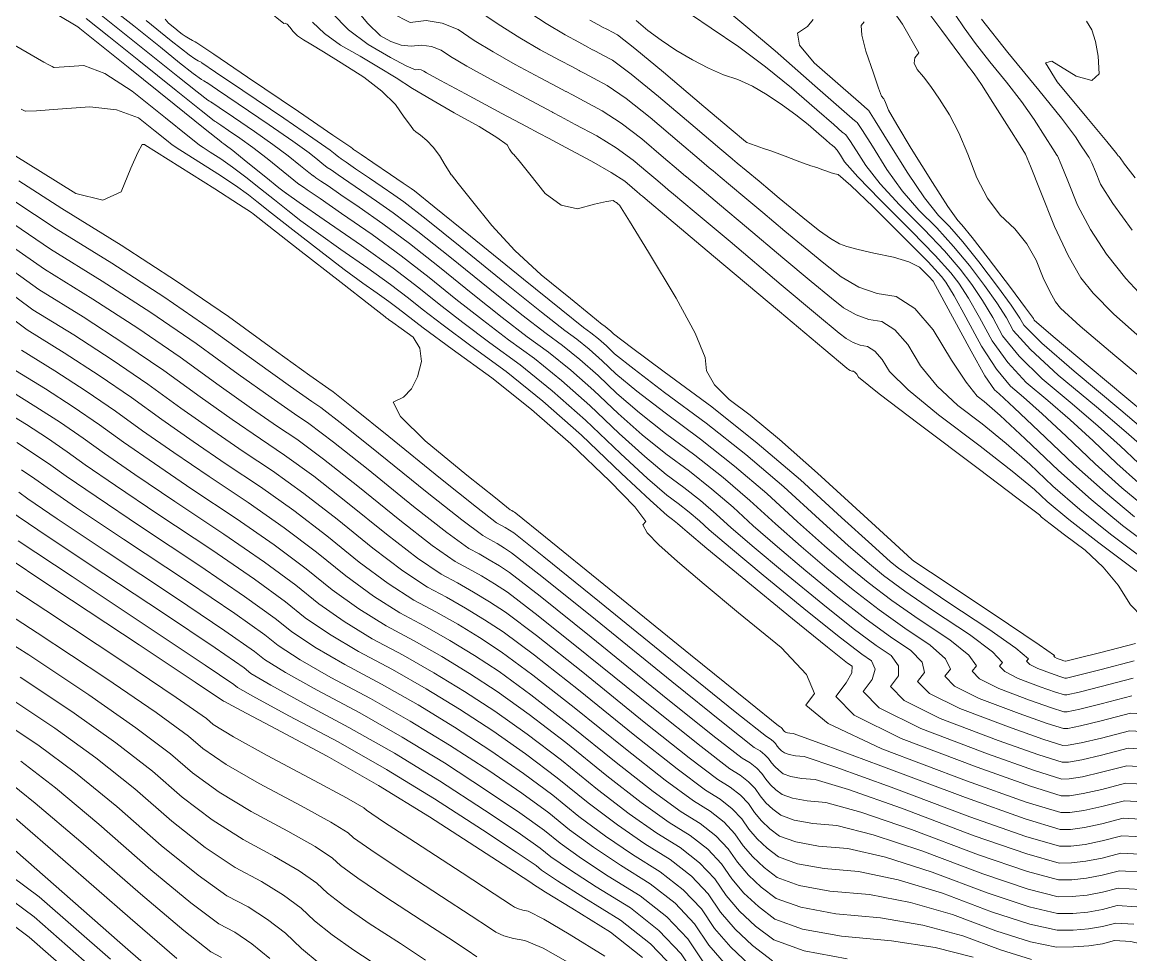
# Model space of a CAD drawing. Header units: inches. Extents: x 1337389 to 1347141, y 407035 to 414577.
# Drawn here: x 1338205.2 to 1338531.6, y 409923.5 to 410197.9 of the extents above; entities that cross this region are included whole.
import ezdxf

# ---------------------------------------------------------------- set-up
doc = ezdxf.new("R2010")
doc.units = ezdxf.units.IN
doc.header["$MEASUREMENT"] = 0
doc.layers.add('Topo', color=7, linetype='Continuous', lineweight=15, true_color=0x459900)

msp = doc.modelspace()

# ---------------------------------------------------------------- linework, layer by layer
at = {"layer": 'Topo'}
for points, elevation in [([(1338535.18, 410104.4061), (1338526.623, 410112.0421), (1338520.542, 410118.1309), (1338516.936, 410122.6729), (1338513.1242, 410129.2371), (1338509.1049, 410137.823), (1338504.8799, 410148.432), (1338502.0537, 410155.516), (1338500.626, 410159.0751), (1338500.598, 410159.1099), (1338498.9901, 410161.6551), (1338495.8029, 410166.7122), (1338491.0359, 410174.28), (1338487.612, 410179.6219), (1338485.532, 410182.738), (1338484.7938, 410183.629), (1338484.1731, 410184.4192), (1338483.667, 410185.1089), (1338483.2771, 410185.6991), (1338475.9989, 410195.477), (1338461.8339, 410214.443)], 825), ([(1338541.332, 410087.8071), (1338526.867, 410099.8479), (1338516.7261, 410108.503), (1338510.907, 410113.7721), (1338509.4128, 410115.6549), (1338507.7278, 410118.637), (1338505.8541, 410122.719), (1338503.7901, 410127.901), (1338500.9851, 410132.69), (1338497.4391, 410137.085), (1338493.152, 410141.087), (1338489.427, 410146.094), (1338486.263, 410152.105), (1338483.6619, 410159.1198), (1338480.971, 410165.3151), (1338478.1908, 410170.6891), (1338475.3218, 410175.2421), (1338472.7811, 410178.97), (1338470.569, 410181.8718), (1338468.6861, 410183.9491), (1338467.8222, 410185.8099), (1338467.979, 410187.4571), (1338469.1569, 410188.889), (1338464.3489, 410197.321), (1338453.557, 410212.754)], 830), ([(1338227.924, 410204.8699), (1338238.0479, 410196.8139), (1338245.9322, 410190.5208), (1338251.5761, 410185.9931), (1338255.5882, 410182.8361), (1338257.9669, 410181.0488), (1338258.7138, 410180.6338), (1338259.232, 410180.3411), (1338259.521, 410180.17), (1338259.5819, 410180.1219), (1338262.675, 410178.0251), (1338268.8011, 410173.8809), (1338277.9589, 410167.6879), (1338284.9211, 410162.8728), (1338289.6871, 410159.4351), (1338292.2571, 410157.3729), (1338294.004, 410155.976), (1338294.9281, 410155.243), (1338295.0288, 410155.174), (1338296.14, 410154.421), (1338298.261, 410152.983), (1338301.3909, 410150.8601), (1338305.136, 410148.2961), (1338309.494, 410145.2911), (1338314.465, 410141.844), (1338321.6839, 410136.371), (1338331.149, 410128.871), (1338342.862, 410119.345), (1338352.2939, 410111.8149), (1338359.446, 410106.281), (1338364.3159, 410102.7442), (1338369.4222, 410098.62), (1338374.7621, 410093.9081), (1338380.3369, 410088.6091), (1338386.951, 410082.939), (1338394.6041, 410076.8981), (1338403.296, 410070.4861), (1338411.5882, 410063.9209), (1338419.4812, 410057.203), (1338426.9751, 410050.3309), (1338434.5329, 410043.6529), (1338442.1571, 410037.167), (1338449.845, 410030.8729), (1338457.4789, 410025.018), (1338465.058, 410019.6), (1338472.5819, 410014.621), (1338477.059, 410010.5989), (1338478.4881, 410007.5349), (1338476.8709, 410005.4279), (1338479.7051, 410002.548), (1338486.9909, 409998.895), (1338498.7301, 409994.4679), (1338506.9831, 409991.5211), (1338511.75, 409990.0539), (1338513.0319, 409990.066), (1338516.7591, 409990.8181), (1338522.9309, 409992.3121), (1338531.5469, 409994.546), (1338543.3311, 409993.8701)], 910), ([(1338540.6269, 409978.525), (1338530.4572, 409979.1089), (1338523.0201, 409977.18), (1338517.345, 409975.888), (1338513.4332, 409975.2321), (1338511.284, 409975.2121), (1338503.2899, 409977.6729), (1338489.4499, 409982.615), (1338469.7659, 409990.0371), (1338457.5469, 409996.1632), (1338452.7939, 410000.9931), (1338455.507, 410004.526), (1338456.3479, 410007.522), (1338455.315, 410009.982), (1338452.4092, 410011.9051), (1338446.1221, 410016.7471), (1338436.456, 410024.5079), (1338423.4089, 410035.1878), (1338413.7479, 410043.1922), (1338407.4719, 410048.5179), (1338404.5829, 410051.1671), (1338401.5402, 410053.758), (1338398.3417, 410056.289), (1338394.9908, 410058.761), (1338389.333, 410063.6638), (1338381.367, 410070.998), (1338371.094, 410080.7619), (1338361.2539, 410089.4431), (1338351.8469, 410097.0428), (1338342.8721, 410103.5599), (1338334.9099, 410109.514), (1338327.9601, 410114.9069), (1338322.0219, 410119.7362), (1338314.408, 410125.4899), (1338305.1201, 410132.1669), (1338294.1563, 410139.7671), (1338286.7981, 410144.8671), (1338283.048, 410147.4649), (1338282.9041, 410147.563), (1338282.8069, 410147.6291), (1338282.7535, 410147.6654), (1338280.8241, 410149.2119), (1338276.974, 410152.3002), (1338271.202, 410156.9312), (1338267.2149, 410160.1108), (1338265.0138, 410161.8419), (1338264.599, 410162.1231), (1338264.274, 410162.349), (1338264.0389, 410162.5189), (1338263.896, 410162.635), (1338263.789, 410162.7179), (1338263.7178, 410162.769), (1338263.6842, 410162.7879), (1338259.1151, 410166.4478), (1338250.012, 410173.749), (1338236.373, 410184.691), (1338227.099, 410192.1302), (1338222.1901, 410196.0663), (1338221.644, 410196.4991), (1338209.8892, 410203.5449)], 925), ([(1338542.429, 409988.755), (1338531.1841, 409989.4001), (1338522.9598, 409987.268), (1338516.954, 409985.8409), (1338513.1661, 409985.1211), (1338511.5951, 409985.106), (1338505.7522, 409986.9048), (1338495.637, 409990.5171), (1338481.2491, 409995.9419), (1338472.3191, 410000.42), (1338468.8452, 410003.9502), (1338470.8281, 410006.5319), (1338470.155, 410009.5739), (1338466.8261, 410013.0749), (1338460.841, 410017.0351), (1338453.6929, 410022.2611), (1338445.3819, 410028.752), (1338435.9071, 410036.5069), (1338427.6051, 410043.499), (1338420.474, 410049.727), (1338414.515, 410055.191), (1338408.2389, 410060.5331), (1338401.645, 410065.7539), (1338394.7331, 410070.8529), (1338387.7451, 410076.5141), (1338380.6799, 410082.739), (1338373.5391, 410089.5261), (1338366.6991, 410095.5611), (1338360.16, 410100.8441), (1338353.921, 410105.3741), (1338346.5001, 410111.048), (1338337.895, 410117.865), (1338328.1071, 410125.8261), (1338319.2589, 410132.744), (1338311.3501, 410138.6179), (1338304.381, 410143.4499), (1338299.0229, 410147.153), (1338295.277, 410149.7281), (1338293.142, 410151.176), (1338291.696, 410152.157), (1338290.9378, 410152.6711), (1338290.869, 410152.7181), (1338289.611, 410153.7208), (1338287.1629, 410155.6821), (1338283.5259, 410158.6), (1338279.0191, 410161.952), (1338273.644, 410165.74), (1338267.4, 410169.961), (1338263.2079, 410172.8001), (1338261.0683, 410174.2541), (1338260.979, 410174.3251), (1338260.7509, 410174.4671), (1338260.382, 410174.6792), (1338259.8731, 410174.962), (1338256.7639, 410177.373), (1338251.0548, 410181.9121), (1338242.7458, 410188.5781), (1338234.398, 410195.2521), (1338226.0119, 410201.936)], 915), ([(1338532.6379, 410009.9841), (1338522.8411, 410007.4431), (1338516.1721, 410005.749), (1338512.6309, 410004.8992), (1338512.2161, 410004.8951), (1338510.6759, 410005.37), (1338508.01, 410006.322), (1338504.2171, 410007.752), (1338501.862, 410008.9319), (1338500.947, 410009.8629), (1338501.469, 410010.5439), (1338497.77, 410013.676), (1338489.8491, 410019.26), (1338477.706, 410027.296), (1338468.8351, 410033.289), (1338463.2341, 410037.2381), (1338460.9049, 410039.1449), (1338455.3191, 410044.1139), (1338446.4771, 410052.145), (1338434.379, 410063.238), (1338421.6362, 410074.0839), (1338408.2492, 410084.6831), (1338394.217, 410095.0349), (1338384.57, 410102.2139), (1338379.307, 410106.221), (1338378.43, 410107.055), (1338377.589, 410107.7971), (1338376.7859, 410108.446), (1338376.0191, 410109.003), (1338372.631, 410111.714), (1338366.6222, 410116.5793), (1338357.991, 410123.599), (1338350.2689, 410130.7599), (1338343.4549, 410138.0621), (1338337.5491, 410145.5051), (1338333.59, 410150.4771), (1338331.5778, 410152.9791), (1338331.5111, 410153.0099), (1338330.899, 410153.9779), (1338329.7411, 410155.8841), (1338328.0369, 410158.727), (1338326.2559, 410161.131), (1338324.398, 410163.0962), (1338322.462, 410164.6211), (1338321.154, 410165.653), (1338320.471, 410166.1908), (1338320.415, 410166.2349), (1338319.5, 410167.5069), (1338317.726, 410170.0061), (1338315.092, 410173.732), (1338311.1088, 410177.6331), (1338305.774, 410181.707), (1338299.09, 410185.9551), (1338293.913, 410189.199), (1338290.2431, 410191.4388), (1338288.0809, 410192.6752), (1338286.3219, 410193.93), (1338284.966, 410195.2032), (1338284.0132, 410196.4944), (1338283.2489, 410197.3169), (1338282.6739, 410197.6731), (1338282.2879, 410197.5601), (1338277.661, 410201.2821)], 895), ([(1338302.028, 410203.3829), (1338306.8391, 410197.6533), (1338310.7468, 410193.928), (1338313.7539, 410192.2078), (1338316.7649, 410191.172), (1338319.7783, 410190.8181), (1338322.7951, 410191.147), (1338325.7191, 410190.754), (1338328.5488, 410189.6392), (1338331.2861, 410187.8019), (1338336.1249, 410184.9701), (1338343.0651, 410181.1431), (1338352.108, 410176.3211), (1338358.186, 410173.079), (1338361.3011, 410171.4181), (1338361.452, 410171.337), (1338363.6841, 410170.1471), (1338367.9969, 410167.847), (1338374.39, 410164.437), (1338380.0929, 410160.9401), (1338385.107, 410157.3541), (1338389.4311, 410153.6789), (1338392.3291, 410151.2169), (1338393.7999, 410149.9679), (1338393.844, 410149.931), (1338394.3901, 410149.4789), (1338395.4382, 410148.6093), (1338396.987, 410147.3239), (1338403.0442, 410142.238), (1338413.61, 410133.3509), (1338428.683, 410120.664), (1338439.402, 410111.6749), (1338445.7659, 410106.385), (1338447.776, 410104.7921), (1338449.8408, 410103.6181), (1338451.9612, 410102.8611), (1338454.1361, 410102.5209), (1338456.2949, 410101.1211), (1338458.439, 410098.6599), (1338460.5672, 410095.1391), (1338466.08, 410089.716), (1338474.9802, 410082.392), (1338487.2661, 410073.1669), (1338496.7031, 410065.833), (1338503.2899, 410060.3899), (1338507.028, 410056.8379), (1338513.3161, 410051.6171), (1338522.1561, 410044.7261), (1338533.547, 410036.1659)], 880), ([(1338338.6601, 410201.8262), (1338345.342, 410197.341), (1338351.696, 410193.3378), (1338357.7218, 410189.8169), (1338363.4189, 410186.7789), (1338367.2488, 410184.7361), (1338369.2119, 410183.69), (1338369.3069, 410183.6391), (1338370.7132, 410182.8891), (1338373.4311, 410181.44), (1338377.4588, 410179.292), (1338383.017, 410175.4191), (1338390.105, 410169.8209), (1338398.722, 410162.4991), (1338404.4959, 410157.5929), (1338407.4281, 410155.104), (1338407.516, 410155.0312), (1338408.6039, 410154.1279), (1338410.691, 410152.3961), (1338413.778, 410149.8341), (1338417.9772, 410146.325), (1338423.286, 410141.8681), (1338429.707, 410136.464), (1338435.689, 410131.5129), (1338441.232, 410127.016), (1338446.3371, 410122.971), (1338451.582, 410119.987), (1338456.968, 410118.0639), (1338462.4932, 410117.2019), (1338467.979, 410113.6451), (1338473.4249, 410107.393), (1338478.8301, 410098.4469), (1338483.1391, 410091.9539), (1338486.3509, 410087.9129), (1338488.4659, 410086.324), (1338493.172, 410082.1341), (1338500.4679, 410075.341), (1338510.3549, 410065.9448), (1338519.925, 410057.4431), (1338529.1789, 410049.833), (1338538.1169, 410043.117)], 870), ([(1338532.69, 410052.3872), (1338524.1438, 410059.486), (1338514.763, 410067.8909), (1338504.546, 410077.5991), (1338497.2567, 410084.4711), (1338492.8939, 410088.5049), (1338491.4581, 410089.7008), (1338488.6799, 410093.8881), (1338484.5608, 410101.0661), (1338479.0999, 410111.234), (1338475.38, 410118.119), (1338473.4, 410121.7199), (1338473.1599, 410122.0381), (1338472.414, 410122.8329), (1338471.1618, 410124.1049), (1338469.404, 410125.854), (1338466.279, 410127.413), (1338461.7879, 410128.7812), (1338455.9291, 410129.9579), (1338451.3239, 410131.008), (1338447.971, 410131.9309), (1338445.8711, 410132.7282), (1338443.1969, 410134.2669), (1338439.9509, 410136.55), (1338436.1322, 410139.576), (1338432.887, 410142.1809), (1338430.2179, 410144.3641), (1338428.1239, 410146.1269), (1338425.4431, 410148.3679), (1338422.174, 410151.0889), (1338418.318, 410154.2889), (1338415.711, 410156.453), (1338414.3518, 410157.5801), (1338414.241, 410157.672), (1338410.58, 410160.7811), (1338403.3669, 410166.909), (1338392.6028, 410176.055), (1338384.479, 410182.658), (1338378.9929, 410186.719), (1338376.148, 410188.2361), (1338374.228, 410189.2601), (1338373.2349, 410189.79), (1338373.1669, 410189.8261), (1338371.7809, 410190.5649), (1338369.0751, 410192.008), (1338365.0499, 410194.1551), (1338359.4812, 410197.522), (1338352.3699, 410202.1112)], 865), ([(1338536.4978, 410071.773), (1338530.2632, 410077.2571), (1338521.5082, 410084.6952), (1338510.2359, 410094.0869), (1338502.057, 410101.5821), (1338496.974, 410107.1821), (1338494.984, 410110.8859), (1338492.184, 410115.307), (1338488.5721, 410120.4449), (1338484.148, 410126.2999), (1338479.452, 410131.941), (1338474.483, 410137.3699), (1338469.2411, 410142.5861), (1338464.335, 410148.3311), (1338459.7638, 410154.6051), (1338455.529, 410161.4081), (1338452.6129, 410166.014), (1338451.0169, 410168.4221), (1338450.7402, 410168.6322), (1338450.537, 410168.7871), (1338450.4079, 410168.885), (1338450.3519, 410168.9271), (1338446.4079, 410172.368), (1338438.5757, 410179.2059), (1338426.856, 410189.441), (1338418.3172, 410196.7601), (1338412.9569, 410201.161)], 845), ([(1338224.1008, 410199.0009), (1338230.7489, 410193.6909), (1338239.5599, 410186.6339), (1338250.5328, 410177.8299), (1338257.9398, 410171.911), (1338261.779, 410168.8751), (1338262.05, 410168.724), (1338262.27, 410168.5919), (1338262.4369, 410168.4801), (1338262.5532, 410168.3871), (1338263.741, 410167.574), (1338265.9988, 410166.0419), (1338269.3289, 410163.7911), (1338273.1169, 410161.0319), (1338277.3639, 410157.7649), (1338282.0691, 410153.991), (1338285.217, 410151.4671), (1338286.8099, 410150.1919), (1338286.847, 410150.167), (1338287.2509, 410149.8929), (1338288.0231, 410149.3699), (1338289.1622, 410148.5973), (1338292.9108, 410146.0098), (1338299.2681, 410141.608), (1338308.235, 410135.3931), (1338316.833, 410129.117), (1338325.064, 410122.7809), (1338332.927, 410116.3861), (1338340.7051, 410110.281), (1338348.3971, 410104.467), (1338356.0031, 410098.943), (1338363.9759, 410092.5021), (1338372.3169, 410085.1441), (1338381.0241, 410076.8679), (1338388.5389, 410070.089), (1338394.862, 410064.8069), (1338399.993, 410061.0209), (1338404.8891, 410057.1449), (1338409.5489, 410053.1789), (1338413.973, 410049.1221), (1338420.6761, 410043.3449), (1338429.6578, 410035.848), (1338440.9191, 410026.63), (1338449.9082, 410019.5039), (1338456.625, 410014.4699), (1338461.07, 410011.5278), (1338463.251, 410008.548), (1338463.1681, 410005.5287), (1338460.82, 410002.4709), (1338464.9328, 409998.2911), (1338475.5079, 409992.99), (1338492.543, 409986.566), (1338504.5209, 409982.2889), (1338511.4398, 409980.159), (1338513.3001, 409980.1762), (1338517.15, 409980.8651), (1338522.9901, 409982.224), (1338530.8202, 409984.2539), (1338541.5279, 409983.6401)], 920), ([(1338531.9109, 409999.692), (1338522.901, 409997.3561), (1338516.5629, 409995.7949), (1338512.8981, 409995.01), (1338511.906, 409995.0008), (1338508.214, 409996.1371), (1338501.8228, 409998.419), (1338492.7329, 410001.847), (1338487.091, 410004.6759), (1338484.8961, 410006.9059), (1338486.1489, 410008.5379), (1338483.9629, 410011.625), (1338478.3381, 410016.167), (1338469.2738, 410022.1661), (1338461.2639, 410027.775), (1338454.3083, 410032.9952), (1338448.406, 410037.8262), (1338441.462, 410043.8069), (1338433.4762, 410050.9361), (1338424.4472, 410059.2142), (1338414.9371, 410067.3091), (1338404.947, 410075.218), (1338394.475, 410082.9441), (1338386.157, 410089.364), (1338379.994, 410094.4799), (1338375.9849, 410098.291), (1338372.1439, 410101.6789), (1338368.4731, 410104.6448), (1338364.97, 410107.1881), (1338358.0889, 410112.581), (1338347.8301, 410120.8241), (1338334.1919, 410131.916), (1338324.1091, 410139.998), (1338317.58, 410145.0702), (1338314.606, 410147.1319), (1338311.2479, 410149.4389), (1338307.5059, 410151.9921), (1338303.3799, 410154.7899), (1338300.5839, 410156.6851), (1338299.1198, 410157.6781), (1338298.9871, 410157.7691), (1338298.3969, 410158.2311), (1338297.3509, 410159.064), (1338295.8491, 410160.2692), (1338290.8229, 410163.7939), (1338282.2741, 410169.6368), (1338270.2011, 410177.8), (1338262.142, 410183.251), (1338258.0959, 410185.9889), (1338258.0629, 410186.015), (1338257.713, 410186.216), (1338257.046, 410186.589), (1338256.061, 410187.1371), (1338254.4121, 410188.298), (1338252.0981, 410190.0738), (1338249.1189, 410192.464), (1338241.698, 410198.3749)], 905), ([(1338247.296, 410198.778), (1338248.3159, 410197.5791), (1338250.153, 410196.119), (1338251.4828, 410195.062), (1338252.3049, 410194.4079), (1338252.6191, 410194.1551), (1338253.236, 410193.7611), (1338254.156, 410193.2239), (1338255.378, 410192.544), (1338256.1941, 410192.0899), (1338256.6074, 410191.8586), (1338261.6089, 410188.476), (1338271.6019, 410181.7191), (1338286.5889, 410171.5861), (1338296.7251, 410164.7141), (1338302.011, 410161.1039), (1338302.4461, 410160.755), (1338302.7909, 410160.485), (1338303.0459, 410160.2939), (1338303.211, 410160.182), (1338305.029, 410158.9489), (1338308.4989, 410156.596), (1338313.621, 410153.123), (1338317.3609, 410150.582), (1338319.719, 410148.9731), (1338320.6951, 410148.2961), (1338326.5339, 410143.6261), (1338337.234, 410134.9609), (1338352.7969, 410122.304), (1338363.8841, 410113.3478), (1338370.495, 410108.0961), (1338372.629, 410106.5449), (1338374.8671, 410104.7381), (1338377.207, 410102.673), (1338379.6511, 410100.3511), (1338385.3639, 410095.7891), (1338394.346, 410088.9889), (1338406.5978, 410079.9509), (1338418.2868, 410070.696), (1338429.4129, 410061.2258), (1338439.977, 410051.54), (1338448.391, 410043.96), (1338454.656, 410038.486), (1338458.7711, 410035.1172), (1338465.0489, 410030.5319), (1338473.49, 410024.731), (1338484.093, 410017.714), (1338490.8659, 410012.65), (1338493.8088, 410009.5409), (1338492.9212, 410008.3851), (1338494.4771, 410006.804), (1338498.4751, 410004.8001), (1338504.9159, 410002.3712), (1338509.4449, 410000.754), (1338512.0609, 409999.9482), (1338512.7639, 409999.9549), (1338516.3679, 410000.7719), (1338522.871, 410002.4001), (1338532.274, 410004.8379)], 900), ([(1338290.653, 410197.929), (1338294.2659, 410194.539), (1338298.9519, 410191.1969), (1338304.7119, 410187.9032), (1338310.1681, 410184.6789), (1338315.3228, 410181.5261), (1338320.1748, 410178.442), (1338325.8719, 410175.024), (1338332.4119, 410171.271), (1338339.798, 410167.183), (1338344.9779, 410164.0289), (1338347.9539, 410161.8089), (1338348.7251, 410160.522), (1338349.304, 410159.6351), (1338349.6909, 410159.1449), (1338349.8868, 410159.0543), (1338351.536, 410157.0791), (1338354.6388, 410153.2208), (1338359.1948, 410147.479), (1338363.894, 410144.085), (1338368.737, 410143.039), (1338373.7229, 410144.341), (1338377.1999, 410145.127), (1338379.166, 410145.3991), (1338379.6219, 410145.1559), (1338379.937, 410144.9848), (1338380.1091, 410144.8861), (1338380.1411, 410144.859), (1338380.1659, 410144.838), (1338380.1895, 410144.8185), (1338380.344, 410144.6889), (1338380.6291, 410144.4491), (1338381.0498, 410144.0939), (1338384.048, 410139.347), (1338389.623, 410130.2081), (1338397.7732, 410116.6779), (1338403.3421, 410106.3581), (1338406.328, 410099.25), (1338406.7321, 410095.3522), (1338409.0661, 410091.2309), (1338413.3278, 410086.886), (1338419.52, 410082.3181), (1338428.1931, 410075.1061), (1338439.3448, 410065.2501), (1338452.9779, 410052.7491), (1338462.2479, 410044.268), (1338467.1539, 410039.805), (1338467.697, 410039.3601), (1338472.6201, 410036.0462), (1338481.9232, 410029.861), (1338495.6049, 410020.8069), (1338504.674, 410014.7021), (1338509.13, 410011.5469), (1338508.9721, 410011.3412), (1338509.2479, 410011.0611), (1338509.9589, 410010.7049), (1338511.103, 410010.2731), (1338511.9072, 410009.9861), (1338512.372, 410009.8429), (1338512.4969, 410009.8441), (1338515.977, 410010.7247), (1338522.8109, 410012.487), (1338533.0011, 410015.13)], 890), ([(1338296.341, 410200.6559), (1338301.2841, 410195.6769), (1338307.0449, 410191.307), (1338313.6231, 410187.5447), (1338318.289, 410185.068), (1338321.044, 410183.8751), (1338321.886, 410183.9671), (1338322.703, 410183.8569), (1338323.4939, 410183.546), (1338324.258, 410183.0329), (1338328.3389, 410180.7859), (1338335.737, 410176.8049), (1338346.452, 410171.0908), (1338353.6551, 410167.25), (1338357.346, 410165.2821), (1338357.525, 410165.1862), (1338360.1699, 410163.7761), (1338365.28, 410161.0498), (1338372.8551, 410157.0099), (1338378.631, 410153.6999), (1338382.6079, 410151.12), (1338384.786, 410149.269), (1338386.2451, 410148.029), (1338386.986, 410147.4), (1338387.009, 410147.382), (1338387.2839, 410147.154), (1338387.811, 410146.7159), (1338388.5909, 410146.0691), (1338395.5779, 410140.1941), (1338408.7722, 410129.0919), (1338428.1721, 410112.7639), (1338441.2591, 410101.756), (1338448.0341, 410096.0688), (1338448.4948, 410095.7031), (1338448.9699, 410095.4331), (1338449.4569, 410095.2587), (1338449.9569, 410095.1811), (1338450.453, 410094.8601), (1338450.9461, 410094.294), (1338451.435, 410093.4852), (1338457.5509, 410088.5971), (1338469.2948, 410079.6319), (1338486.666, 410066.589), (1338498.4682, 410057.6831), (1338504.7009, 410052.915), (1338505.3639, 410052.285), (1338507.831, 410050.3429), (1338512.1009, 410047.09), (1338518.1749, 410042.526), (1338523.4399, 410037.571), (1338527.8962, 410032.224), (1338531.5441, 410026.4872), (1338534.9481, 410022.914)], 885), ([(1338535.8321, 410039.6408), (1338525.668, 410047.2799), (1338516.621, 410054.53), (1338508.691, 410061.3919), (1338501.8791, 410067.8648), (1338494.9371, 410073.983), (1338487.8658, 410079.7461), (1338480.6659, 410085.1531), (1338474.6099, 410090.835), (1338469.6981, 410096.7929), (1338465.932, 410103.027), (1338462.1373, 410107.3831), (1338458.315, 410109.8619), (1338454.4641, 410110.463), (1338450.7121, 410111.8029), (1338447.0569, 410113.8819), (1338443.4991, 410116.6999), (1338437.5451, 410121.5939), (1338429.195, 410128.564), (1338418.4481, 410137.61), (1338410.5107, 410144.2808), (1338405.383, 410148.5791), (1338403.0652, 410150.5029), (1338401.4971, 410151.803), (1338400.68, 410152.481), (1338400.6139, 410152.5362), (1338398.413, 410154.405), (1338394.077, 410158.0889), (1338387.6061, 410163.5872), (1338381.555, 410168.179), (1338375.9239, 410171.8641), (1338370.7138, 410174.643), (1338367.199, 410176.5177), (1338365.38, 410177.4879), (1338365.257, 410177.554), (1338362.7179, 410178.908), (1338357.7631, 410181.5502), (1338350.3939, 410185.48), (1338343.91, 410189.154), (1338338.3139, 410192.572), (1338333.6049, 410195.7331), (1338328.8981, 410197.6689), (1338324.1941, 410198.3812), (1338319.4929, 410197.8681), (1338314.08, 410200.6119)], 875), ([(1338372.3779, 410198.492), (1338374.731, 410197.237), (1338376.3122, 410196.394), (1338377.1231, 410195.962), (1338377.1619, 410195.9408), (1338377.7429, 410195.6309), (1338378.8649, 410195.0329), (1338380.5278, 410194.1462), (1338385.5829, 410190.2008), (1338394.0291, 410183.2), (1338405.867, 410173.1421), (1338413.9079, 410166.348), (1338418.155, 410162.817), (1338418.6052, 410162.549), (1338419.644, 410162.1198), (1338421.2691, 410161.5288), (1338423.4819, 410160.775), (1338425.0339, 410160.2451), (1338425.9232, 410159.9371), (1338426.1509, 410159.852), (1338427.465, 410159.3611), (1338429.8661, 410158.4629), (1338433.354, 410157.1579), (1338435.719, 410156.2759), (1338436.959, 410155.818), (1338437.0749, 410155.783), (1338437.3699, 410155.6932), (1338437.8439, 410155.549), (1338438.4951, 410155.35), (1338439.422, 410155.0312), (1338440.6221, 410154.5921), (1338442.0979, 410154.0329), (1338443.3931, 410153.597), (1338444.5079, 410153.2849), (1338445.442, 410153.0979), (1338449.2039, 410149.8498), (1338455.7909, 410143.542), (1338465.2061, 410134.1729), (1338471.911, 410127.361), (1338475.9071, 410123.1031), (1338477.1929, 410121.4009), (1338479.5809, 410117.4159), (1338483.071, 410111.1471), (1338487.6639, 410102.5951), (1338492.024, 410095.8117), (1338496.152, 410090.7981), (1338500.0468, 410087.5521), (1338505.5081, 410082.6681), (1338512.534, 410076.1429), (1338521.1249, 410067.9781), (1338529.0153, 410060.9111), (1338536.202, 410054.9399)], 860), ([(1338385.9668, 410198.4079), (1338389.3902, 410195.4991), (1338393.301, 410192.5939), (1338397.6992, 410189.692), (1338402.5859, 410186.794), (1338407.2531, 410184.382), (1338411.7009, 410182.4561), (1338415.9298, 410181.017), (1338420.2281, 410179.0491), (1338424.596, 410176.5551), (1338429.033, 410173.532), (1338433.0361, 410170.604), (1338436.6059, 410167.771), (1338439.743, 410165.0309), (1338441.8719, 410163.176), (1338442.9939, 410162.205), (1338443.1081, 410162.118), (1338443.3731, 410161.917), (1338443.7891, 410161.6011), (1338444.3551, 410161.17), (1338445.1398, 410160.2289), (1338446.142, 410158.7779), (1338447.364, 410156.8169), (1338451.26, 410152.4429), (1338457.83, 410145.6551), (1338467.0761, 410136.4549), (1338474.0171, 410129.2931), (1338478.654, 410124.169), (1338480.9857, 410121.0818), (1338483.7819, 410116.7131), (1338487.0421, 410111.0601), (1338490.7669, 410104.1242), (1338495.369, 410097.735), (1338500.8469, 410091.8941), (1338507.201, 410086.6), (1338513.76, 410080.8641), (1338520.522, 410074.686), (1338527.4881, 410068.0661), (1338533.885, 410062.335)], 855), ([(1338402.239, 410200.117), (1338408.0259, 410196.1811), (1338416.1648, 410190.6371), (1338424.0661, 410184.779), (1338431.7309, 410178.6062), (1338439.1591, 410172.1181), (1338444.1401, 410167.772), (1338446.6729, 410165.566), (1338446.758, 410165.5021), (1338446.955, 410165.352), (1338447.2651, 410165.117), (1338447.6859, 410164.796), (1338448.8761, 410163.122), (1338450.8359, 410160.0928), (1338453.5639, 410155.711), (1338457.7969, 410150.387), (1338463.536, 410144.1208), (1338470.779, 410136.913), (1338476.735, 410130.6169), (1338481.4012, 410125.2339), (1338484.779, 410120.7631), (1338487.9827, 410116.0099), (1338491.0129, 410110.9729), (1338493.87, 410105.653), (1338498.7131, 410099.6588), (1338505.541, 410092.9899), (1338514.3549, 410085.648), (1338522.0108, 410079.061), (1338528.5099, 410073.2292), (1338533.8508, 410068.1528)], 850), ([(1338438.088, 410198.754), (1338436.4208, 410196.5971), (1338433.4641, 410194.7139), (1338434.104, 410191.1781), (1338438.34, 410185.9899), (1338446.1719, 410179.1491), (1338451.402, 410174.5821), (1338454.0309, 410172.288), (1338454.058, 410172.2681), (1338454.1189, 410172.221), (1338454.216, 410172.148), (1338454.348, 410172.0469), (1338456.3501, 410168.9059), (1338460.2219, 410162.723), (1338465.9652, 410153.4989), (1338470.8732, 410146.2752), (1338474.9471, 410141.0509), (1338478.1861, 410137.828), (1338482.1691, 410133.266), (1338486.8948, 410127.365), (1338492.365, 410120.126), (1338496.385, 410114.604), (1338498.955, 410110.7982), (1338500.0771, 410108.7109), (1338505.4019, 410103.5049), (1338514.9299, 410095.1829), (1338528.662, 410083.743), (1338538.514, 410075.454)], 840), ([(1338535.8159, 410082.791), (1338519.625, 410096.2791), (1338508.746, 410105.4291), (1338503.1801, 410110.24), (1338502.9261, 410110.711), (1338500.586, 410113.901), (1338496.158, 410119.807), (1338489.6418, 410128.4301), (1338484.886, 410134.59), (1338481.889, 410138.285), (1338480.652, 410139.5159), (1338477.7549, 410143.6649), (1338473.1989, 410150.7321), (1338466.983, 410160.716), (1338462.6791, 410167.805), (1338460.286, 410171.9981), (1338459.805, 410173.2948), (1338459.4062, 410174.2851), (1338459.0889, 410174.9671), (1338458.853, 410175.34), (1338458.632, 410175.66), (1338458.4259, 410175.9251), (1338458.2339, 410176.1369), (1338457.3709, 410178.4541), (1338455.8338, 410182.878), (1338453.6259, 410189.409), (1338452.4329, 410194.1021), (1338452.2549, 410196.958), (1338453.093, 410197.9769)], 835), ([(1338536.521, 410115.5809), (1338530.1771, 410122.4899), (1338524.4601, 410129.6907), (1338519.699, 410136.875), (1338515.8951, 410144.0421), (1338513.0469, 410151.1922), (1338511.0851, 410156.0358), (1338510.0091, 410158.5741), (1338509.8177, 410158.8061), (1338508.62, 410160.66), (1338506.4158, 410164.1349), (1338503.2048, 410169.2329), (1338499.414, 410174.624), (1338495.0441, 410180.31), (1338490.0931, 410186.289), (1338485.9201, 410191.595), (1338482.5229, 410196.2278), (1338479.9029, 410200.189)], 820), ([(1338487.667, 410198.771), (1338495.3921, 410188.9491), (1338504.5561, 410177.8809), (1338511.2159, 410169.6269), (1338515.3741, 410164.186), (1338517.0288, 410161.559), (1338518.2501, 410159.664), (1338519.0369, 410158.5029), (1338519.391, 410158.0739), (1338520.1171, 410156.5572), (1338521.2149, 410153.953), (1338522.6849, 410150.261), (1338526.275, 410144.513), (1338531.9838, 410136.7088)], 815), ([(1338532.85, 410152.1511), (1338529.4752, 410156.48), (1338529.3819, 410156.713), (1338529.1799, 410157.0388), (1338528.8681, 410157.457), (1338528.448, 410157.9679), (1338528.1349, 410158.346), (1338527.932, 410158.5941), (1338527.8359, 410158.709), (1338527.7399, 410158.8391), (1338527.6418, 410158.982), (1338527.5431, 410159.1392), (1338524.5661, 410162.76), (1338518.71, 410169.8451), (1338509.9761, 410180.3951), (1338506.5329, 410185.9379), (1338508.3819, 410186.4741), (1338515.5221, 410182.0051), (1338520.1641, 410180.7501), (1338522.3081, 410182.7091), (1338521.954, 410187.882), (1338521.2149, 410192.1931), (1338520.092, 410195.6429), (1338518.583, 410198.2311)], 810), ([(1338202.9919, 410191.1921), (1338211.596, 410186.1661), (1338213.0549, 410185.3991), (1338214.049, 410184.8761), (1338214.578, 410184.599), (1338214.6399, 410184.566), (1338216.1322, 410184.652), (1338219.0531, 410184.857), (1338223.402, 410185.1809), (1338229.5728, 410182.7741), (1338237.5649, 410177.635), (1338247.377, 410169.765), (1338253.953, 410164.49), (1338257.293, 410161.811), (1338257.3961, 410161.7281), (1338258.4909, 410161.023), (1338260.577, 410159.6948), (1338263.6539, 410157.7459), (1338267.142, 410155.2941), (1338271.04, 410152.34), (1338275.349, 410148.8829), (1338279.4849, 410145.5922), (1338283.4489, 410142.4672), (1338287.24, 410139.507), (1338292.427, 410135.691), (1338299.01, 410131.0171), (1338306.9881, 410125.4861), (1338313.6441, 410120.7109), (1338318.979, 410116.691), (1338322.9919, 410113.4271), (1338329.1149, 410108.7481), (1338337.3481, 410102.653), (1338347.69, 410095.1419), (1338358.5312, 410086.385), (1338369.8708, 410076.3799), (1338381.7102, 410065.1269), (1338390.1262, 410057.239), (1338395.12, 410052.716), (1338396.691, 410051.557), (1338398.1901, 410050.3702), (1338399.617, 410049.1559), (1338400.9721, 410047.914), (1338406.8191, 410043.0379), (1338417.1589, 410034.529), (1338431.9931, 410022.3869), (1338442.337, 410013.9899), (1338448.192, 410009.3398), (1338449.5591, 410008.436), (1338449.4442, 410006.497), (1338447.8469, 410003.5231), (1338444.7691, 409999.5139), (1338450.1609, 409994.0349), (1338464.0241, 409987.0852), (1338486.357, 409978.6629), (1338502.059, 409973.0571), (1338511.1291, 409970.2647), (1338513.5671, 409970.2869), (1338517.5408, 409970.9111), (1338523.05, 409972.136), (1338530.0931, 409973.963), (1338539.7261, 409973.41)], 930), ([(1338204.9091, 410172.361), (1338206.05, 410171.7609), (1338206.1849, 410171.6889), (1338209.408, 410171.875), (1338215.7189, 410172.3179), (1338225.1169, 410173.0199), (1338233.0251, 410172.17), (1338239.443, 410169.7679), (1338244.3699, 410165.8161), (1338247.6721, 410163.1681), (1338249.349, 410161.8231), (1338249.4012, 410161.781), (1338251.658, 410160.3448), (1338256.1191, 410157.5161), (1338262.786, 410153.293), (1338268.0379, 410149.829), (1338271.8769, 410147.1251), (1338274.302, 410145.1788), (1338278.6591, 410141.7429), (1338284.949, 410136.8149), (1338293.1719, 410130.397), (1338300.0368, 410125.158), (1338305.546, 410121.1), (1338309.6971, 410118.2229), (1338313.1609, 410115.738), (1338315.9371, 410113.6461), (1338318.0249, 410111.948), (1338323.3201, 410107.981), (1338331.8229, 410101.7459), (1338343.5341, 410093.2419), (1338355.17, 410083.9319), (1338366.7341, 410073.8169), (1338378.2229, 410062.8971), (1338385.5959, 410055.285), (1338388.852, 410050.982), (1338387.99, 410049.9879), (1338389.2502, 410047.6891), (1338392.6301, 410044.086), (1338398.131, 410039.1791), (1338405.9651, 410032.517), (1338416.1329, 410024.0992), (1338428.6338, 410013.927), (1338436.097, 410006.0122), (1338438.5228, 410000.3541), (1338435.9119, 409996.9528), (1338442.4981, 409991.5459), (1338458.2819, 409984.1319), (1338483.2641, 409974.7121), (1338500.8279, 409968.4402), (1338510.973, 409965.3168), (1338513.7008, 409965.3428), (1338517.736, 409965.9341), (1338523.0789, 409967.092), (1338529.7301, 409968.817), (1338538.825, 409968.295)], 935), ([(1338203.3649, 410158.5181), (1338210.5748, 410153.9961), (1338221.0399, 410147.528), (1338228.9731, 410145.5261), (1338234.3739, 410147.9901), (1338237.2429, 410154.919), (1338239.286, 410159.5479), (1338240.501, 410161.8769), (1338240.8901, 410161.9058), (1338241.163, 410161.9139), (1338241.321, 410161.9012), (1338241.364, 410161.867), (1338244.811, 410159.679), (1338251.6622, 410155.337), (1338261.9171, 410148.8402), (1338268.9349, 410144.3651), (1338272.7139, 410141.91), (1338273.2549, 410141.4759), (1338277.8331, 410137.894), (1338286.45, 410131.164), (1338299.103, 410121.2859), (1338307.647, 410114.6261), (1338312.0819, 410111.1839), (1338312.4059, 410110.9589), (1338312.6769, 410110.7653), (1338312.8939, 410110.601), (1338313.057, 410110.4679), (1338314.3481, 410109.5219), (1338316.7659, 410107.7609), (1338320.311, 410105.1871), (1338322.302, 410101.958), (1338322.7399, 410098.0759), (1338321.6241, 410093.541), (1338319.876, 410090.0408), (1338317.495, 410087.5769), (1338314.482, 410086.149), (1338316.5881, 410081.854), (1338323.814, 410074.6929), (1338336.159, 410064.664), (1338344.5269, 410057.905), (1338348.916, 410054.4159), (1338349.328, 410054.1971), (1338349.738, 410053.9631), (1338350.146, 410053.7149), (1338350.5521, 410053.451), (1338359.3301, 410046.3761), (1338376.4801, 410032.4902), (1338402.003, 410011.792), (1338419.1529, 409997.9101), (1338427.9319, 409990.8429), (1338428.3389, 409990.5911), (1338428.6751, 409990.327), (1338428.94, 409990.0491), (1338429.136, 409989.758), (1338429.372, 409989.484), (1338429.6489, 409989.2249), (1338429.9661, 409988.983), (1338430.498, 409988.793), (1338431.2451, 409988.6549), (1338432.2068, 409988.5699), (1338441.14, 409985.3861), (1338458.046, 409979.1041), (1338482.9231, 409969.7229), (1338500.514, 409963.4781), (1338510.818, 409960.37), (1338513.8351, 409960.3982), (1338517.932, 409960.957), (1338523.109, 409962.048), (1338529.366, 409963.6711), (1338537.9232, 409963.18)], 940), ([(1338537.0219, 409958.0649), (1338529.0032, 409958.5249), (1338523.1392, 409957.0051), (1338518.1279, 409955.9811), (1338513.9689, 409955.453), (1338510.6629, 409955.4231), (1338500.7419, 409958.3119), (1338484.208, 409964.1208), (1338461.0591, 409972.85), (1338444.797, 409978.7431), (1338435.42, 409981.7999), (1338432.9303, 409982.0209), (1338430.9949, 409982.378), (1338429.6159, 409982.8701), (1338428.7938, 409983.497), (1338428.077, 409984.1669), (1338427.465, 409984.8782), (1338426.9597, 409985.631), (1338426.2709, 409986.3501), (1338425.4012, 409987.035), (1338424.347, 409987.6869), (1338415.6349, 409994.6178), (1338399.263, 410007.828), (1338375.231, 410027.316), (1338358.7899, 410040.5819), (1338349.938, 410047.624), (1338348.6762, 410048.4439), (1338347.4078, 410049.217), (1338346.1351, 410049.9431), (1338344.855, 410050.623), (1338338.94, 410055.1881), (1338328.3919, 410063.6381), (1338313.2081, 410075.9718), (1338302.6649, 410084.4739), (1338296.7619, 410089.1443), (1338295.499, 410089.982), (1338289.9409, 410093.952), (1338280.086, 410101.054), (1338265.9359, 410111.2871), (1338250.6922, 410121.7009), (1338234.3529, 410132.295), (1338216.9212, 410143.0689), (1338204.234, 410151.2141)], 945), ([(1338202.4189, 410145.5681), (1338215.2159, 410137.119), (1338231.5662, 410127.0139), (1338246.8892, 410117.078), (1338261.1859, 410107.3109), (1338274.4579, 410097.7129), (1338284.2159, 410090.7111), (1338290.4599, 410086.3031), (1338293.1921, 410084.4901), (1338299.7599, 410079.4261), (1338310.1639, 410071.1089), (1338324.405, 410059.541), (1338334.614, 410051.4481), (1338340.7931, 410046.8309), (1338342.941, 410045.69), (1338345.0791, 410044.4711), (1338347.207, 410043.1728), (1338349.324, 410041.797), (1338358.2489, 410034.7871), (1338373.982, 410022.143), (1338396.5219, 410003.8631), (1338412.1159, 409991.3271), (1338420.7629, 409984.532), (1338422.463, 409983.4801), (1338423.8679, 409982.3729), (1338424.9789, 409981.213), (1338425.795, 409979.998), (1338426.782, 409978.8501), (1338427.9391, 409977.77), (1338429.267, 409976.7559), (1338431.4921, 409975.962), (1338434.6141, 409975.3858), (1338438.6339, 409975.0301), (1338448.4529, 409972.0992), (1338464.073, 409966.5958), (1338485.492, 409958.5192), (1338500.9701, 409953.1449), (1338510.507, 409950.475), (1338514.1031, 409950.5091), (1338518.3229, 409951.004), (1338523.1691, 409951.9609), (1338528.6399, 409953.3791), (1338536.1211, 409952.9501)], 950), ([(1338200.6049, 410139.923), (1338213.5109, 410131.168), (1338228.7781, 410121.7321), (1338243.0862, 410112.455), (1338256.437, 410103.335), (1338268.829, 410094.3729), (1338278.49, 410087.4691), (1338285.4211, 410082.6231), (1338289.6221, 410079.836), (1338296.855, 410074.377), (1338307.1199, 410066.2459), (1338320.418, 410055.444), (1338330.2878, 410047.7079), (1338336.732, 410043.0391), (1338339.7481, 410041.436), (1338342.7489, 410039.724), (1338345.737, 410037.9021), (1338348.7099, 410035.9711), (1338357.7091, 410028.993), (1338372.7329, 410016.9691), (1338393.7821, 409999.899), (1338408.5968, 409988.0352), (1338417.1779, 409981.377), (1338419.5249, 409979.924), (1338421.4651, 409978.397), (1338422.998, 409976.7949), (1338424.125, 409975.1172), (1338425.4869, 409973.533), (1338427.0841, 409972.042), (1338428.9172, 409970.643), (1338431.988, 409969.5471), (1338436.298, 409968.7519), (1338441.8471, 409968.2592), (1338452.1101, 409965.4561), (1338467.0862, 409960.3421), (1338486.7771, 409952.917), (1338501.1988, 409947.9791), (1338510.3519, 409945.5282), (1338514.2359, 409945.564), (1338518.5191, 409946.027), (1338523.1989, 409946.9169), (1338528.276, 409948.233), (1338535.22, 409947.8349)], 955), ([(1338534.3182, 409942.7201), (1338527.913, 409943.088), (1338523.228, 409941.8729), (1338518.7139, 409941.0499), (1338514.3701, 409940.6202), (1338510.1961, 409940.5809), (1338501.427, 409942.8129), (1338488.061, 409947.3151), (1338470.1, 409954.088), (1338455.766, 409958.8129), (1338445.0601, 409961.4889), (1338437.983, 409962.1179), (1338432.4849, 409963.131), (1338428.5671, 409964.53), (1338426.23, 409966.3141), (1338424.1921, 409968.2161), (1338422.4551, 409970.237), (1338421.0171, 409972.3761), (1338419.0612, 409974.42), (1338416.5871, 409976.3679), (1338413.593, 409978.2213), (1338405.078, 409984.7429), (1338391.042, 409995.9351), (1338371.4829, 410011.796), (1338357.1678, 410023.199), (1338348.0961, 410030.144), (1338344.267, 410032.6321), (1338340.4201, 410034.9781), (1338336.554, 410037.183), (1338332.67, 410039.2461), (1338325.962, 410043.967), (1338316.4309, 410051.3469), (1338304.0761, 410061.383), (1338293.9489, 410069.3289), (1338286.0511, 410075.1822), (1338280.3821, 410078.9441), (1338272.765, 410084.227), (1338263.2, 410091.0321), (1338251.6869, 410099.358), (1338239.284, 410107.8311), (1338225.99, 410116.4512), (1338211.806, 410125.2171), (1338198.7899, 410134.2769)], 960), ([(1338196.9748, 410128.632), (1338210.101, 410119.2672), (1338223.202, 410111.1701), (1338235.4811, 410103.2079), (1338246.937, 410095.3821), (1338257.5711, 410087.691), (1338267.04, 410080.9858), (1338275.3429, 410075.2641), (1338282.4809, 410070.5281), (1338291.0442, 410064.2801), (1338301.0319, 410056.52), (1338312.4439, 410047.249), (1338321.6362, 410040.227), (1338328.6081, 410035.454), (1338333.3611, 410032.929), (1338338.09, 410030.2311), (1338342.7981, 410027.361), (1338347.482, 410024.317), (1338356.628, 410017.4039), (1338370.234, 410006.622), (1338388.3011, 409991.9711), (1338401.5601, 409981.4521), (1338410.0092, 409975.066), (1338413.6489, 409972.8131), (1338416.6579, 409970.4441), (1338419.037, 409967.958), (1338420.7839, 409965.3571), (1338422.897, 409962.8998), (1338425.3749, 409960.586), (1338428.2179, 409958.4169), (1338432.9821, 409956.7161), (1338439.667, 409955.4829), (1338448.2739, 409954.719), (1338459.422, 409952.169), (1338473.1132, 409947.8339), (1338489.3451, 409941.7129), (1338501.6551, 409937.646), (1338510.0412, 409935.6339), (1338514.5039, 409935.6748), (1338518.91, 409936.073), (1338523.2579, 409936.829), (1338527.5489, 409937.9421), (1338533.417, 409937.6048)], 965), ([(1338195.1602, 410122.986), (1338208.396, 410113.3158), (1338220.4139, 410105.888), (1338231.678, 410098.5848), (1338242.187, 410091.4061), (1338251.9419, 410084.351), (1338261.3152, 410077.7439), (1338270.304, 410071.5851), (1338278.9111, 410065.874), (1338288.139, 410059.231), (1338297.987, 410051.658), (1338308.4569, 410043.1519), (1338317.31, 410036.4869), (1338324.5472, 410031.6611), (1338330.1671, 410028.6758), (1338335.761, 410025.4851), (1338341.328, 410022.09), (1338346.869, 410018.4909), (1338356.0882, 410011.6098), (1338368.9851, 410001.4491), (1338385.5611, 409988.0059), (1338398.0413, 409978.1599), (1338406.4241, 409971.9109), (1338410.7111, 409969.2571), (1338414.2549, 409966.4672), (1338417.056, 409963.54), (1338419.1139, 409960.477), (1338421.6021, 409957.5829), (1338424.52, 409954.858), (1338427.8679, 409952.3029), (1338433.4778, 409950.3), (1338441.352, 409948.849), (1338451.4871, 409947.9492), (1338463.0789, 409945.526), (1338476.126, 409941.58), (1338490.63, 409936.111), (1338501.8829, 409932.48), (1338509.8859, 409930.686), (1338514.6381, 409930.7299), (1338519.105, 409931.0969), (1338523.2881, 409931.785), (1338527.1859, 409932.7961), (1338532.5159, 409932.4901)], 970), ([(1338537.695, 409925.916), (1338531.6149, 409927.3749), (1338526.822, 409927.6501), (1338523.318, 409926.741), (1338519.3008, 409926.1199), (1338514.7721, 409925.7859), (1338509.7301, 409925.739), (1338502.111, 409927.314), (1338491.914, 409930.5092), (1338479.1402, 409935.3259), (1338466.7349, 409938.883), (1338454.701, 409941.1789), (1338443.0359, 409942.2139), (1338433.9751, 409943.8851), (1338427.518, 409946.1902), (1338423.666, 409949.13), (1338420.307, 409952.2661), (1338417.4441, 409955.5961), (1338415.0751, 409959.1219), (1338411.8511, 409962.4899), (1338407.7729, 409965.7009), (1338402.8391, 409968.7549), (1338394.5219, 409974.869), (1338382.821, 409984.0421), (1338367.7362, 409996.275), (1338355.5469, 410005.8162), (1338346.2549, 410012.6641), (1338339.8578, 410016.819), (1338333.4321, 410020.7391), (1338326.9739, 410024.422), (1338320.4849, 410027.869), (1338312.9841, 410032.747), (1338304.47, 410039.0549), (1338294.943, 410046.795), (1338285.233, 410054.1829), (1338275.341, 410061.2199), (1338265.265, 410067.9051), (1338255.5889, 410074.502), (1338246.313, 410081.01), (1338237.437, 410087.4289), (1338227.8751, 410093.9621), (1338217.627, 410100.607), (1338206.6922, 410107.3649), (1338193.345, 410117.3409)], 975), ([(1338502.339, 409922.1472), (1338493.1989, 409924.907), (1338482.153, 409929.0718), (1338470.3921, 409932.2389), (1338457.9139, 409934.4089), (1338444.7199, 409935.5799), (1338434.4719, 409937.469), (1338427.1691, 409940.0771), (1338422.8109, 409943.4031), (1338419.0122, 409946.949), (1338415.7739, 409950.716), (1338413.0938, 409954.7039), (1338409.4482, 409958.514), (1338404.8351, 409962.1461), (1338399.2551, 409965.6001), (1338391.0029, 409971.5769), (1338380.081, 409980.0781), (1338366.4871, 409991.1018), (1338355.0071, 410000.021), (1338345.6411, 410006.837), (1338338.3891, 410011.5489), (1338331.1019, 410015.9921), (1338323.7801, 410020.168), (1338316.4238, 410024.0761), (1338308.6579, 410029.0059), (1338300.4832, 410034.9581), (1338291.8989, 410041.932), (1338282.3281, 410049.1341), (1338271.7699, 410056.5659), (1338260.2261, 410064.2261), (1338249.864, 410071.2609), (1338240.6851, 410077.6699), (1338232.6879, 410083.453), (1338224.0719, 410089.3379), (1338214.839, 410095.3262), (1338204.9869, 410101.415)], 980), ([(1338203.2819, 410095.464), (1338212.0509, 410090.044), (1338220.2701, 410084.715), (1338227.938, 410079.477), (1338235.0559, 410074.3289), (1338244.139, 410068.0191), (1338255.1868, 410060.5461), (1338268.2, 410051.9112), (1338279.423, 410044.086), (1338288.855, 410037.069), (1338296.4959, 410030.861), (1338304.3321, 410025.266), (1338312.362, 410020.2839), (1338320.5871, 410015.915), (1338328.7729, 410011.2461), (1338336.9191, 410006.2779), (1338345.0271, 410001.01), (1338354.4661, 409994.227), (1338365.2372, 409985.9279), (1338377.3399, 409976.1129), (1338387.4839, 409968.2849), (1338395.67, 409962.444), (1338401.897, 409958.59), (1338407.0449, 409954.537), (1338411.1141, 409950.286), (1338414.103, 409945.8361), (1338417.7181, 409941.632), (1338421.9562, 409937.6751), (1338426.819, 409933.9641), (1338434.969, 409931.0541), (1338446.4049, 409928.9449), (1338461.128, 409927.638), (1338474.048, 409925.596), (1338485.1669, 409922.8181)], 985), ([(1338448.0891, 409922.311), (1338435.465, 409924.638), (1338426.4689, 409927.8499), (1338421.1011, 409931.947), (1338416.4229, 409936.3149), (1338412.433, 409940.956), (1338409.133, 409945.868), (1338404.641, 409950.5611), (1338398.9588, 409955.0339), (1338392.085, 409959.2888), (1338383.9659, 409964.994), (1338374.5999, 409972.1491), (1338363.988, 409980.7549), (1338353.9259, 409988.4331), (1338344.413, 409995.1839), (1338335.4499, 410001.0068), (1338326.443, 410006.4998), (1338317.3928, 410011.661), (1338308.3011, 410016.492), (1338300.0059, 410021.5261), (1338292.5089, 410026.7641), (1338285.811, 410032.206), (1338276.5168, 410039.0369), (1338264.63, 410047.2569), (1338250.1481, 410056.8671), (1338238.414, 410064.777), (1338229.427, 410070.9891), (1338223.188, 410075.5001), (1338216.4669, 410080.0919), (1338209.2628, 410084.7629), (1338201.577, 410089.5131)], 990), ([(1338199.8719, 410083.563), (1338206.4751, 410079.4819), (1338212.6641, 410075.469), (1338218.4379, 410071.5238), (1338223.798, 410067.648), (1338232.6879, 410061.5363), (1338245.109, 410053.1872), (1338261.0602, 410042.6031), (1338273.6121, 410033.9878), (1338282.7662, 410027.3429), (1338288.5219, 410022.667), (1338295.68, 410017.7858), (1338304.2388, 410012.6991), (1338314.2001, 410007.4079), (1338324.114, 410001.7529), (1338333.9799, 409995.7361), (1338343.799, 409989.357), (1338353.3859, 409982.6389), (1338362.7389, 409975.581), (1338371.86, 409968.1849), (1338380.4469, 409961.7019), (1338388.5009, 409956.134), (1338396.0211, 409951.479), (1338402.238, 409946.5842), (1338407.1519, 409941.45), (1338410.763, 409936.0751), (1338415.1281, 409930.9991), (1338420.2471, 409926.219), (1338426.12, 409921.737)], 995), ([(1338419.392, 409920.4911), (1338413.833, 409925.682), (1338409.0928, 409931.195), (1338405.1709, 409937.0309), (1338399.8348, 409942.607), (1338393.0829, 409947.9229), (1338384.9161, 409952.978), (1338376.9281, 409958.411), (1338369.119, 409964.221), (1338361.49, 409970.4081), (1338352.8451, 409976.8441), (1338343.1849, 409983.53), (1338332.51, 409990.4661), (1338321.7842, 409997.0068), (1338311.0059, 410003.1539), (1338300.178, 410008.907), (1338291.3538, 410014.0449), (1338284.5351, 410018.57), (1338279.7222, 410022.4799), (1338270.7069, 410028.94), (1338257.4889, 410037.949), (1338240.0698, 410049.5078), (1338226.9629, 410058.294), (1338218.1691, 410064.307), (1338213.689, 410067.5479), (1338208.8609, 410070.845), (1338203.6878, 410074.2001)], 1000), ([(1338412.5377, 409920.3651), (1338407.422, 409926.3151), (1338403.191, 409932.613), (1338397.4322, 409938.6309), (1338390.1448, 409944.3669), (1338381.331, 409949.8231), (1338373.4091, 409955.1189), (1338366.3791, 409960.256), (1338360.2409, 409965.234), (1338352.305, 409971.0501), (1338342.5711, 409977.704), (1338331.041, 409985.195), (1338319.455, 409992.2599), (1338307.8129, 409998.9001), (1338296.1161, 410005.1139), (1338287.028, 410010.3051), (1338280.5482, 410014.4729), (1338276.6781, 410017.6169), (1338267.8011, 410023.8909), (1338253.919, 410033.2949), (1338235.0311, 410045.8278), (1338221.2383, 410055.052), (1338212.5409, 410060.9669), (1338208.939, 410063.572), (1338205.059, 410066.2221)], 1005), ([(1338204.189, 410059.5951), (1338206.912, 410057.6259), (1338215.5133, 410051.8111), (1338229.9919, 410042.149), (1338250.3492, 410028.641), (1338264.8962, 410018.843), (1338273.6341, 410012.7539), (1338276.5619, 410010.376), (1338282.7022, 410006.5649), (1338292.0551, 410001.3221), (1338304.6201, 409994.6471), (1338317.1249, 409987.5138), (1338329.5712, 409979.924), (1338341.9579, 409971.8769), (1338351.764, 409965.2559), (1338358.9919, 409960.061), (1338363.639, 409956.2918), (1338369.8911, 409951.827), (1338377.747, 409946.6671), (1338387.207, 409940.8121), (1338395.028, 409934.654), (1338401.2099, 409928.1952), (1338405.752, 409921.434)], 1010), ([(1338404.0819, 409916.554), (1338399.229, 409923.777), (1338392.625, 409930.6781), (1338384.2691, 409937.256), (1338374.162, 409943.5121), (1338366.3722, 409948.5361), (1338360.8992, 409952.328), (1338357.7422, 409954.8869), (1338351.224, 409959.4609), (1338341.344, 409966.05), (1338328.1008, 409974.6531), (1338314.7962, 409982.7679), (1338301.4259, 409990.3929), (1338287.9932, 409997.53), (1338278.376, 410002.8249), (1338272.5751, 410006.2789), (1338270.589, 410007.8911), (1338261.9909, 410013.7941), (1338246.7779, 410023.987), (1338224.9521, 410038.4689), (1338209.787, 410048.5687), (1338201.2831, 410054.2861)], 1015), ([(1338204.062, 410045.3268), (1338219.9131, 410034.7899), (1338243.208, 410019.3329), (1338259.085, 410008.745), (1338267.5451, 410003.0282), (1338268.5881, 410002.1819), (1338274.05, 409999.084), (1338283.9309, 409993.737), (1338298.2331, 409986.1399), (1338312.4659, 409978.0208), (1338326.632, 409969.3829), (1338340.7298, 409960.223), (1338350.6839, 409953.6671), (1338356.4931, 409949.7139), (1338358.1581, 409948.363), (1338362.8528, 409945.2438), (1338370.5769, 409940.3569), (1338381.331, 409933.6999), (1338390.2221, 409926.701), (1338397.248, 409919.3591)], 1020), ([(1338387.818, 409922.7238), (1338378.3932, 409930.145), (1338366.9929, 409937.2008), (1338359.3339, 409941.953), (1338355.4179, 409944.3988), (1338355.2442, 409944.54), (1338350.1431, 409947.873), (1338340.116, 409954.3969), (1338325.1619, 409964.1117), (1338310.1372, 409973.2749), (1338295.0391, 409981.8859), (1338279.87, 409989.9449), (1338269.7239, 409995.3439), (1338264.6011, 409998.0838), (1338264.5011, 409998.1651), (1338256.18, 410003.697), (1338239.638, 410014.678), (1338214.8739, 410031.1101), (1338198.337, 410042.0859)], 1025), ([(1338376.723, 409923.1079), (1338366.2642, 409929.578), (1338358.7651, 409933.9831), (1338354.226, 409936.3222), (1338352.646, 409936.596), (1338351.3002, 409936.9801), (1338350.188, 409937.4731), (1338349.309, 409938.0759), (1338344.1501, 409941.4469), (1338334.7111, 409947.5851), (1338320.992, 409956.49), (1338311.608, 409962.6509), (1338306.5569, 409966.067), (1338305.8409, 409966.739), (1338300.7309, 409969.6451), (1338291.228, 409974.787), (1338277.3319, 409982.163), (1338267.4051, 409987.6601), (1338261.4469, 409991.2789), (1338259.4591, 409993.0179), (1338250.5791, 409999.19), (1338234.8071, 410009.7931), (1338212.1439, 410024.8289), (1338196.417, 410035.1299)], 1030), ([(1338194.9019, 410027.777), (1338209.6461, 410018.2731), (1338229.8068, 410004.898), (1338244.6521, 409994.7531), (1338254.1801, 409987.838), (1338258.3921, 409984.1521), (1338265.3219, 409979.508), (1338274.968, 409973.9039), (1338287.33, 409967.3422), (1338296.0799, 409962.4909), (1338301.217, 409959.3521), (1338302.7402, 409957.9248), (1338307.8238, 409954.3319), (1338316.468, 409948.5742), (1338328.673, 409940.6511), (1338337.4349, 409934.94), (1338342.753, 409931.442), (1338344.628, 409930.1551), (1338347.0011, 409929.1029), (1338349.8709, 409928.285), (1338353.238, 409927.7011), (1338358.5852, 409925.3919), (1338365.9121, 409921.3588)], 1035), ([(1338339.0689, 409922.8381), (1338336.1979, 409924.807), (1338330.721, 409928.433), (1338322.6361, 409933.717), (1338311.9439, 409940.6579), (1338304.04, 409946.013), (1338298.922, 409949.782), (1338296.592, 409951.966), (1338291.4289, 409955.338), (1338283.433, 409959.8979), (1338272.603, 409965.6461), (1338263.238, 409971.3559), (1338255.337, 409977.0261), (1338248.9008, 409982.6571), (1338238.7248, 409990.3161), (1338224.8069, 410000.0032), (1338207.1491, 410011.718), (1338193.386, 410020.423)], 1040), ([(1338204.651, 410005.1621), (1338219.807, 409995.108), (1338232.7969, 409985.879), (1338243.623, 409977.4757), (1338252.2829, 409969.8991), (1338261.1551, 409963.2031), (1338270.2389, 409957.388), (1338279.5349, 409952.454), (1338286.7778, 409948.1842), (1338291.9679, 409944.5791), (1338295.1051, 409941.639), (1338300.255, 409937.6929), (1338307.4199, 409932.7409), (1338316.5991, 409926.7829), (1338324.0059, 409921.9269)], 1045), ([(1338310.5611, 409919.849), (1338302.8959, 409924.8248), (1338296.4711, 409929.374), (1338291.2871, 409933.4969), (1338287.3439, 409937.1931), (1338282.1268, 409941.0299), (1338275.6381, 409945.009), (1338267.8741, 409949.13), (1338259.071, 409955.051), (1338249.2281, 409962.773), (1338238.344, 409972.295), (1338226.8701, 409981.4421), (1338214.807, 409990.2119), (1338202.153, 409998.607)], 1050), ([(1338292.6871, 409921.0548), (1338287.4701, 409925.354), (1338282.72, 409929.8062), (1338277.476, 409933.8761), (1338271.74, 409937.565), (1338265.5099, 409940.8719), (1338256.9877, 409946.8989), (1338246.173, 409955.646), (1338233.0651, 409967.114), (1338220.9428, 409977.0051), (1338209.8069, 409985.3169), (1338199.6549, 409992.052)], 1055), ([(1338278.0948, 409922.42), (1338272.8259, 409926.7232), (1338267.842, 409930.1209), (1338263.146, 409932.6139), (1338254.904, 409938.7471), (1338243.1182, 409948.52), (1338227.7871, 409961.9341), (1338215.0159, 409972.5682), (1338204.8059, 409980.4219)], 1060), ([(1338199.806, 409975.527), (1338209.0891, 409968.1301), (1338222.5081, 409956.7529), (1338240.0631, 409941.3939), (1338252.8211, 409930.594), (1338260.7811, 409924.3552), (1338263.9451, 409922.6761)], 1065), ([(1338250.7369, 409922.4421), (1338237.0079, 409934.2669), (1338217.2292, 409951.572), (1338203.1618, 409963.6931)], 1070), ([(1338197.235, 409959.2561), (1338211.9509, 409946.3911), (1338233.9532, 409927.141), (1338248.6541, 409914.29)], 1075), ([(1338231.1779, 409922.1972), (1338210.244, 409940.5179), (1338189.8381, 409955.6349)], 1080), ([(1338189.58, 409948.8131), (1338208.744, 409934.616), (1338228.405, 409917.409)], 1085), ([(1338225.6331, 409912.6212), (1338207.2451, 409928.713), (1338189.322, 409941.991)], 1090)]:
    msp.add_lwpolyline(points, dxfattribs=dict(at, elevation=elevation))

doc.saveas('drawing.dxf')
